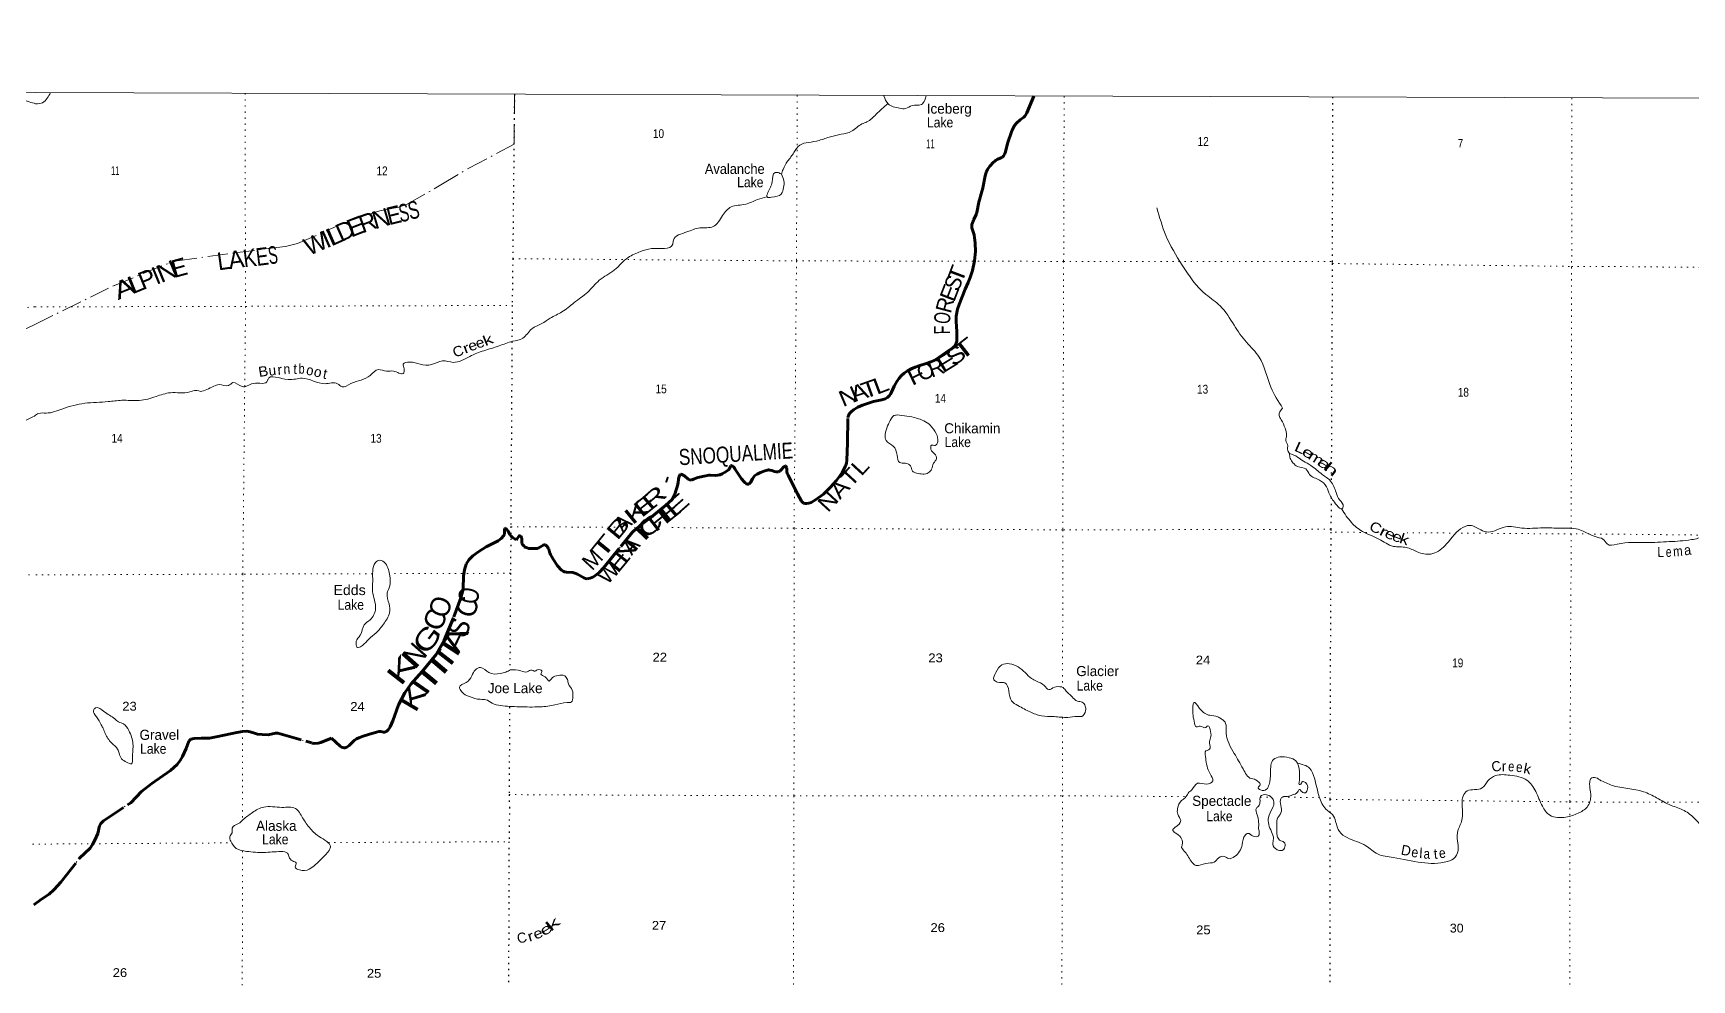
# Model space of a CAD drawing. Header units: feet. Extents: x -252966 to 4, y -183309 to 1368.
# Drawn here: x -93287 to -60389, y -17398 to 1368 of the extents above; entities that cross this region are included whole.
import ezdxf
from ezdxf.enums import TextEntityAlignment as Align

# ---------------------------------------------------------------- set-up
doc = ezdxf.new("R2010")
doc.units = ezdxf.units.FT
doc.header["$LTSCALE"] = 80
for name, pattern in [('DOT_DASHED', [7.7, 5, -1.2, 0.3, -1.2]), ('DOTTED', [1.5, 0.3, -1.2]), ('LONG_DASH_SHORT_DASH', [9.9, 6, -1.2, 1.5, -1.2])]:
    doc.linetypes.add(name, pattern=pattern)
for name, color, linetype, lineweight in [('11', 7, 'LONG_DASH_SHORT_DASH', 60), ('39', 7, 'Continuous', 13), ('4', 7, 'Continuous', 13), ('41', 7, 'Continuous', 13), ('44', 7, 'DOT_DASHED', 13), ('6', 7, 'DOTTED', 25), ('7', 7, 'DOTTED', 13)]:
    doc.layers.add(name, color=color, linetype=linetype, lineweight=lineweight)
doc.layers.add('12', color=7, linetype='Continuous')

msp = doc.modelspace()

# ---------------------------------------------------------------- linework, layer by layer
at = {"layer": '11'}
for points in [[(-75116.33, -4917.39), (-75046.44, -4869.37), (-75019.69, -4843.78), (-74996.5, -4810.8), (-74980.11, -4774.3), (-74970, -4736.04), (-74965.07, -4692.13), (-74969.07, -4546.14), (-74981.23, -4345.21), (-74979.24, -4242.09), (-74950.41, -4100.86), (-74921.7, -4009.04), (-74798.24, -3706.67), (-74740.06, -3575.38), (-74702.3, -3477.03), (-74658.25, -3335.36), (-74616.18, -3142.5), (-74598.16, -2962.81), (-74604.77, -2793.81), (-74622.98, -2626.31), (-74666.2, -2491.69), (-74666.54, -2424.49), (-74630.62, -2326.67), (-74584.94, -2226.84), (-74572.35, -2184.7), (-74528.21, -1978.73), (-74469.25, -1771.62), (-74453.61, -1705.06), (-74444.7, -1662.07), (-74411.22, -1495.05), (-74395.46, -1430.22), (-74378.29, -1375.22), (-74359.55, -1337.21), (-74331.63, -1295.47), (-74312.44, -1271.39), (-74237.15, -1189.2), (-74222.4, -1173.81), (-74213.15, -1165.9), (-74200.1, -1156.62), (-74188.32, -1149.54), (-74163.88, -1137.22), (-74092.03, -1105.18), (-74063.76, -1088.08), (-74047.3, -1073.94), (-74038.38, -1063.62), (-74024.39, -1038.92), (-74003.55, -983.37), (-73963.08, -819.36), (-73876.47, -570.89), (-73821.27, -464.88), (-73781.87, -417.47), (-73709.1, -347), (-73640.51, -299.27), (-73616.29, -277.63), (-73602.31, -259.26), (-73581.2, -212.99), (-73437.25, 118.79)], [(-79183.04, -7526.18), (-79163.87, -7544.1), (-79148.44, -7556.56), (-79136.49, -7564.71), (-79125.43, -7570.76), (-79115.17, -7574.73), (-79107.01, -7575.7), (-79094.21, -7572.18), (-79083.02, -7564.15), (-79072.52, -7552.74), (-79061.74, -7537.71), (-79022.23, -7469.1), (-78995.18, -7427.77), (-78971.06, -7403.71), (-78923.91, -7375.59), (-78860.29, -7343.23), (-78811.14, -7322.12), (-78773.47, -7308.28), (-78724.94, -7293.67), (-78708.78, -7291.19), (-78693.76, -7291.14), (-78672.7, -7293.88), (-78635.59, -7303.84), (-78585.34, -7320.46), (-78553.41, -7328.29), (-78537.95, -7330.16), (-78521.79, -7330.16), (-78504.08, -7327.15), (-78494.07, -7323.71), (-78478.39, -7315.17), (-78463.08, -7302.49), (-78446.86, -7284.46), (-78412.04, -7241.7), (-78392, -7223.63), (-78374.63, -7210.8), (-78369.85, -7208.92), (-78364.12, -7209.05), (-78356.62, -7216.95), (-78350.15, -7228.6), (-78346.16, -7239.53), (-78343.58, -7249.62), (-78340.49, -7268.7), (-78335.6, -7326.02), (-78331.02, -7355.42), (-78326.23, -7372.06), (-78315.26, -7395.8), (-78128.94, -7761.96), (-78045.35, -7908.79), (-78029.67, -7931.19), (-78005.44, -7947.95), (-77977.56, -7955.86), (-77950.72, -7957.59), (-77902.33, -7951.41), (-77853.54, -7935.21), (-77767.38, -7884.46), (-77609.21, -7769.62), (-77469.81, -7634.13), (-77357.35, -7504.55), (-77300.24, -7428.65), (-77241.83, -7339.01), (-77176.78, -7215.68), (-77156.05, -7154.14), (-77147.97, -7104.58), (-77137.33, -6751.13), (-77127.15, -6252.59), (-77118.57, -6211.04), (-77098.22, -6173.55), (-77064.67, -6135.67), (-77016.67, -6098.54), (-76927.89, -6047.84), (-76836.78, -6007.71), (-76740.89, -5972.63), (-76618.19, -5932.16), (-76454.83, -5903.24), (-76385.49, -5880.04), (-76342.48, -5854.73), (-76319.49, -5834.57), (-76300.93, -5813.55), (-76282.82, -5787.75), (-76261.36, -5748.59), (-76210.69, -5627.76), (-76159.38, -5535.43), (-76111.82, -5469.37), (-76061.98, -5414.96), (-76014.43, -5373.84), (-75945.19, -5326.96), (-75870.86, -5286.28), (-75792.13, -5250.4), (-75702.95, -5217.42), (-75593.93, -5185.65), (-75482.36, -5148.65), (-75417.71, -5118.32), (-75317.53, -5057.85), (-75116.33, -4917.39)], [(-83709.28, -8673.51), (-83694.65, -8665.31), (-83650.85, -8599.61), (-83641.43, -8591.37), (-83633.52, -8589.74), (-83617.26, -8603.67), (-83601.87, -8632.63), (-83597.23, -8655.51), (-83596.69, -8717.78), (-83591.82, -8746.23), (-83581.66, -8766.99), (-83557.21, -8797.89), (-83541.16, -8811.57), (-83525.5, -8821.59), (-83508.6, -8829.61), (-83489.54, -8836.49), (-83455.14, -8844.79), (-83423.87, -8848.68), (-83391.08, -8850.03), (-83288.8, -8844.85), (-83260.44, -8833.5), (-83193.88, -8792.65), (-83170.73, -8781.15), (-83153.03, -8775.99), (-83128.2, -8777.1), (-83103.24, -8792.44), (-83085.78, -8812.42), (-83070.22, -8841), (-83062.49, -8861.6), (-83038.94, -8940), (-83026.11, -8968.8), (-82971.18, -9060.39), (-82884.19, -9194.56), (-82806.31, -9274.73), (-82771.73, -9299.45), (-82748.94, -9310.45), (-82711.24, -9320.02), (-82582.44, -9326.5), (-82543.3, -9334.99), (-82490.15, -9358.8), (-82367.97, -9428.47), (-82333.2, -9441.67), (-82300.02, -9447.34), (-82239.67, -9437.45), (-82174.63, -9408.73), (-82060.14, -9322.33), (-81969.25, -9223.55), (-81633.41, -8809.7), (-81408.96, -8532.3), (-81314.8, -8441.81), (-81035.93, -8234.77), (-80742.28, -7997.92), (-80615.92, -7877.63), (-80559.83, -7769), (-80499.64, -7577.88), (-80478.48, -7436.47), (-80453.9, -7381.22), (-80441.69, -7372.02), (-80418.52, -7378), (-80368.23, -7408.23), (-80293.79, -7473.65), (-80260.85, -7489.55), (-80237.07, -7490.67), (-80187.66, -7476.18), (-80100.62, -7439.03), (-79945.51, -7405.89), (-79887.38, -7397.3), (-79861.92, -7396.38), (-79753.42, -7399.8), (-79709.34, -7395.57), (-79666.66, -7384.22), (-79620.78, -7365.14), (-79543.86, -7320.98), (-79498.45, -7289.27), (-79485.22, -7272.18), (-79456.66, -7223.92), (-79447.79, -7212.09), (-79442.87, -7207.46), (-79438.95, -7205.05), (-79435.16, -7203.96), (-79431.6, -7204.18), (-79423.26, -7208.38), (-79415.47, -7213.68), (-79399.5, -7227.69), (-79385.9, -7242.69), (-79367.42, -7266.92), (-79252.7, -7448.14), (-79236.58, -7468.48), (-79183.04, -7526.18)], [(-93276.14, -15909.36), (-93124.79, -15801.02), (-92972.39, -15700.7), (-92871.66, -15609.8), (-92737.81, -15462.71), (-92365.47, -14984.99), (-92159.76, -14788.36), (-92111.49, -14719.1), (-92064.38, -14631.34), (-92002.81, -14496.31), (-91969.75, -14347.3), (-91948.31, -14300.49), (-91892.47, -14246.85), (-91351.61, -13886.65), (-91137.35, -13666.23), (-90935.31, -13506.68), (-90564.23, -13246.69), (-90432.92, -13127.18), (-90374.37, -13053.16), (-90325.95, -12970.65), (-90253.58, -12811.15), (-90200.75, -12669.7), (-90157.51, -12628.94), (-90096.72, -12611.75), (-89957.34, -12607.26), (-89788.16, -12608.18), (-89624.94, -12577.3), (-89248.08, -12495.97), (-89137.92, -12478.72), (-89052.24, -12471.92), (-88985.09, -12480.88), (-88880.66, -12517.32), (-88840.81, -12525.69), (-88742.22, -12535.96), (-88626.22, -12540.29), (-88481.55, -12507.17), (-88431.22, -12507.22), (-87754.62, -12704.76), (-87711.69, -12712.52), (-87636.33, -12706.46), (-87581.54, -12691.36), (-87372.88, -12607.31), (-87197.11, -12766.85), (-87170.46, -12783.78), (-87142.15, -12795.02), (-87120.86, -12799.2), (-87102.41, -12799), (-87068.55, -12787.9), (-87021, -12753.88), (-86918.1, -12650.89), (-86873.73, -12618.47), (-86830.36, -12599.43), (-86740.15, -12565.73), (-86639.05, -12532.19), (-86479.77, -12487.69), (-86433.93, -12476.71), (-86416.98, -12474.37), (-86394.09, -12475.89), (-86336.07, -12486.65), (-86318.99, -12487.48), (-86295.73, -12483.31), (-86280.5, -12475.45), (-86243.1, -12441.44), (-86223.34, -12415.31), (-86203.27, -12379.96), (-86154.34, -12263.51), (-86041.77, -11948.41), (-85913.68, -11706.28), (-85796.38, -11538), (-85573.04, -11285.51), (-85290.79, -10950.62), (-85133.69, -10665.71), (-84942.12, -10205.59), (-84807.59, -9827), (-84772.55, -9708.34), (-84761.22, -9641.09), (-84752.17, -9395.68), (-84730.51, -9267.87), (-84697.3, -9158.18), (-84645.98, -9070.31), (-84569.14, -8990.21), (-84449.33, -8904.37), (-84303.45, -8817.56), (-84064.1, -8692.69), (-84005.68, -8649.28), (-83954.22, -8592.98), (-83939.87, -8571.16), (-83936.77, -8555.79), (-83940.95, -8470.19), (-83932.4, -8448.42), (-83923.82, -8446.45), (-83907.37, -8453.67), (-83889.29, -8469.65), (-83867.3, -8502.81), (-83832.72, -8567.4), (-83805.85, -8604.61), (-83777.23, -8631.65), (-83748.19, -8652.78), (-83714.71, -8672.18), (-83709.28, -8673.51)]]:
    msp.add_lwpolyline(points, dxfattribs=at)
at = {"layer": '39'}
for points in [[(-110956.59, 272.46), (-110762.37, 100.28), (-110638.24, -8.63), (-110570.56, -245.18), (-110670.92, -534.52), (-110744.14, -755.01), (-110718.33, -1014.32), (-110594.11, -1270.19), (-110383.41, -1389.91), (-110164.48, -1523.6), (-110021.03, -1718.79), (-109913.17, -1813.84), (-109700.58, -1784.57), (-109481.76, -1910.21), (-109178.88, -2012.48), (-108848.67, -2057.99), (-108558.22, -2275.19), (-108302.2, -2613.67), (-108157.11, -2641.75), (-107799.56, -2632.51), (-107506.75, -2732.91), (-107194.82, -2905.51), (-106838.81, -3069.41), (-106471.09, -3349.9), (-106260.22, -3622.62), (-105963.73, -3839.73), (-105735.93, -3890.75), (-105460.11, -4067.9), (-105023.05, -4138.02), (-104729.99, -4115.63), (-104395.47, -4181.2), (-104084.44, -4150.49), (-103790.22, -4208.6), (-103498.76, -4355.33), (-103363.69, -4526.48), (-103071.09, -4471.88), (-102786.89, -4250.32), (-102542.04, -4228.63), (-102234.8, -4354.99), (-101669.67, -4527.92), (-101371.98, -4688.65), (-101160.82, -4840.57), (-100971.54, -5008.92), (-100676.55, -4980.46), (-100391.26, -4835.38), (-100033.02, -4733.52), (-99761.04, -4781.89), (-99427.74, -4762.93), (-99056.69, -4572.31), (-98772.61, -4483.62), (-98499.46, -4473.59), (-98188.06, -4328.13), (-97496.82, -4326.09), (-96960.97, -4278), (-96572.42, -4187.78), (-96195.57, -3980.97), (-95876.19, -3549.54), (-95695.41, -3263.05), (-95637.09, -2984.4), (-95473.41, -2625.69), (-95238.96, -2439.08), (-95133.68, -2212.08), (-95110.12, -1891.66), (-94959.65, -1734.45), (-94741.83, -1648.74), (-94448.97, -1330.42), (-94075.66, -876.05), (-94071.79, -584.1), (-94003.51, -440.17), (-93816.04, -340.81), (-93660.17, -139.24), (-93522.14, 45.97), (-93366.84, 5.96), (-93237.91, -29.67)], [(-93237.91, -29.67), (-93099.94, -10.22), (-93010.21, 77.06), (-92944.93, 191.26)], [(-76412.81, 128.67), (-76329.45, -35.42), (-76101.42, -117.34), (-75982.94, -127.15), (-75853.32, -62.62), (-75670.13, -47.21), (-75604.55, 38.41), (-75578, 126.24)], [(-76335.11, -25.86), (-76567.65, -239.31), (-76750.78, -389.65), (-76847.88, -430.5), (-77057.09, -576.42), (-77263.04, -635.8), (-77470.85, -685.08), (-77697.07, -756.24), (-77906.8, -799.44), (-78082.45, -849.2), (-78197.21, -998.54), (-78322.34, -1169.87), (-78413.18, -1333.66), (-78442.72, -1429.89)], [(-78442.72, -1429.89), (-78510.6, -1396.66), (-78570.88, -1393.75), (-78629.87, -1580.17), (-78715.38, -1792.37), (-78730.7, -1878.74), (-78640.3, -1884.11), (-78448.37, -1820.5), (-78402.22, -1688.27), (-78396.34, -1559.47), (-78442.72, -1429.89)], [(-78732.68, -1875.8), (-78922.46, -1930.27), (-79155, -2021.47), (-79441.3, -2075.63), (-79614.7, -2248.26), (-79798.83, -2467.06), (-80066.59, -2491.28), (-80319.1, -2572.12), (-80588.9, -2737.28), (-80602.07, -2813.61), (-81023.58, -2902.01), (-81241.61, -2963.22), (-81484.56, -3078.44), (-81755.53, -3324.14), (-82058.11, -3531.1), (-82288.7, -3765.32), (-82563.23, -3978.75), (-82799.04, -4156.5), (-83032.08, -4281.93), (-83198.52, -4390.22), (-83397.06, -4494.01), (-83576.67, -4678.64), (-83776.61, -4740.12), (-84045.34, -4830.78), (-84348.33, -4926.98), (-84627.43, -5039.65), (-84956.87, -5157.6), (-85169.55, -5126.26), (-85383.77, -5201.62), (-85610.87, -5194.22), (-85823.37, -5150.79), (-85948.61, -5191.23), (-85929.91, -5288.17), (-85949.31, -5378.51), (-86137.6, -5329.4), (-86276.42, -5335.39), (-86440.8, -5300.73), (-86603.3, -5415.13), (-86781.6, -5509.15), (-86987.69, -5578.59), (-87159.55, -5644.51), (-87249.11, -5580.75), (-87498.43, -5581.08), (-87726.87, -5527.35), (-87953.27, -5471.63), (-88231.12, -5497.72), (-88635.38, -5505.82), (-88637.53, -5515.86), (-88921.93, -5578.1), (-89143.99, -5639.25), (-89323.8, -5560.05), (-89415.11, -5617.1), (-89595.77, -5596.3), (-89741.32, -5650.52), (-89878.86, -5706.89), (-89999.76, -5725.23), (-90003.75, -5723.16), (-90176.98, -5744.76), (-90565.25, -5759.14), (-90849.85, -5835.47), (-91182.73, -5913.1), (-91530.53, -5909.96), (-91798.33, -5936.19), (-92265.28, -5969.54), (-92697.1, -6075.92), (-93032.14, -6163.58), (-93174.98, -6169.52), (-93263.19, -6223.57)], [(-70996.83, -2094.14), (-70819.81, -2644.54), (-70498.52, -3229.3), (-70026.41, -3812.27), (-69742.15, -4038.01), (-69468.21, -4420.68), (-69221.79, -4760.65), (-68970.66, -5052.35), (-68738.06, -5651.91), (-68504.78, -6066.2)], [(-93263.19, -6223.57), (-93477.29, -6334.84), (-93743.9, -6521.93), (-94064.8, -6564.86), (-94435.19, -6519.94), (-94925.26, -6396.24), (-95292.15, -6315.04), (-95613.35, -6196.93), (-96248.1, -5932.42), (-96619.35, -5827.12), (-96860.41, -5717.87), (-97037.67, -5521.19), (-97255.66, -5172.09), (-97404.94, -4850.16), (-97530.43, -4505.74), (-97670.12, -4330.7)], [(-76153.24, -6200.46), (-75764.07, -6262.62), (-75496.68, -6403.53), (-75376.45, -6570.45), (-75346.61, -6732), (-75393.9, -6803.8), (-75468.25, -6800.68), (-75479.52, -6885.1), (-75410.39, -6970.71), (-75369.54, -7065.96), (-75429.18, -7157.72), (-75467.08, -7275.97), (-75532.46, -7347.5), (-75763.75, -7352.13), (-75847.62, -7312.62), (-75886.34, -7209.34), (-75986.13, -7157.51), (-76100.53, -7143.73), (-76152.71, -6997.96), (-76226.51, -6817.63), (-76369.7, -6708.77), (-76390.09, -6589.65), (-76339.37, -6419.23), (-76268.93, -6275.27), (-76213.75, -6213.66), (-76153.24, -6200.46)], [(-68504.78, -6066.2), (-68575.2, -6208.14), (-68532.23, -6295.37), (-68456.25, -6463.65), (-68426.15, -6607.08), (-68439.61, -6703.55), (-68402.96, -6810.82), (-68408, -6881.24), (-68366.95, -6962.4)], [(-68366.95, -6962.4), (-68207.15, -7035.25), (-68091.7, -7115.51), (-67948.15, -7200.21), (-67719.51, -7378.8), (-67552.58, -7514.19), (-67443.21, -7737.34), (-67371.02, -7889.45), (-67302.46, -8015.33), (-67329.27, -8061.25), (-67430.77, -7989.26), (-67570.52, -7781.77), (-67636.63, -7625.72), (-67773.41, -7490.78), (-67968.9, -7383.16), (-68043.68, -7271.29), (-68207.88, -7224.55), (-68299.27, -7148.68), (-68352.33, -7063.31), (-68366.95, -6962.4)], [(-67333.78, -8067.62), (-67140.16, -8331.9), (-66921.57, -8510.35), (-66596, -8660.17), (-66306.56, -8805.44), (-66053.53, -8827.32), (-65835.61, -8913.12), (-65564.81, -8957.41), (-65284.99, -8794.41), (-64974.51, -8458.67), (-64788.55, -8390.94), (-64574.71, -8480.71), (-64424.52, -8523.22), (-64085.21, -8417.49), (-63757.83, -8442.48), (-63341.57, -8438.59), (-62993.8, -8443.74), (-62640.26, -8467.11), (-62516.36, -8519.3), (-62348.58, -8596.3), (-62181.61, -8644.44)], [(-59083.41, -8676.05), (-59230.05, -8653.02), (-59439.89, -8436.33), (-59782.88, -8295.35), (-60108.64, -8299.43), (-60139.51, -8418.03), (-60178.7, -8584.91), (-60392.36, -8672.21), (-60836.96, -8711.82), (-61295.51, -8729.2), (-61870.78, -8763.99), (-62067.79, -8756.77), (-62085.04, -8733.33), (-62181.61, -8644.44)], [(-86873.97, -10782.09), (-86880.64, -10687.34), (-86800.5, -10567.7), (-86721.14, -10363.46), (-86605.07, -10262.48), (-86495.24, -10036.54), (-86554.7, -9699.34), (-86551.84, -9502.02), (-86552.92, -9298.61), (-86494.13, -9126.29), (-86411.01, -9079.19), (-86301.41, -9147.27), (-86214.42, -9388.21), (-86213.31, -9589.61), (-86265.69, -9735.85), (-86228.49, -9943.83), (-86221, -10121.16), (-86340.92, -10348.96), (-86484.11, -10518.02), (-86632.75, -10646.71), (-86753.16, -10769.79), (-86840.21, -10810.79), (-86864.27, -10806.4), (-86873.97, -10782.09)], [(-72886.45, -11592.24), (-73030.36, -11597.62), (-73143.66, -11646.29), (-73232.99, -11566.42), (-73386.52, -11477.55), (-73486.28, -11423.71), (-73609.28, -11309.11), (-73924.42, -11133.26), (-74071.48, -11153.23), (-74190.29, -11304.52), (-74230.58, -11448.92), (-74156.93, -11500.36), (-74012.31, -11510.56), (-73934.29, -11676.85), (-73882.73, -11864.91), (-73755.44, -11961.45), (-73511.97, -12087.91), (-73289.94, -12167.73), (-73038.78, -12179.51), (-72763.56, -12195.67), (-72580.33, -12178.25), (-72485.8, -12175.62), (-72413.78, -12061.9), (-72418.5, -11971.21), (-72479.71, -11893.77), (-72571.94, -11876.29), (-72635.69, -11835.07), (-72724.84, -11743.13), (-72798.26, -11675.58), (-72859.58, -11606.2), (-72891.51, -11589.61)], [(-83830.64, -11254.17), (-83611.76, -11273.53), (-83487.39, -11293.5), (-83398.39, -11256.56), (-83348.45, -11279.45), (-83281.71, -11252.24), (-83199.61, -11275.61), (-83216.59, -11337.79), (-83128.93, -11393.47), (-83049.69, -11475.2), (-82992.44, -11409.59), (-82877.21, -11366.99), (-82744.57, -11370.97), (-82691.37, -11446.28), (-82670.45, -11529.15), (-82593.89, -11657.16), (-82583.69, -11786.2), (-82611.34, -11890.51), (-82697.98, -11903.33), (-82937.9, -11948.1), (-83229.99, -11986.06), (-83646.2, -11985.93), (-84017.8, -11960.28), (-84184, -11913.51), (-84309.69, -11845.18), (-84418.15, -11837.53), (-84632.52, -11784.01), (-84789.92, -11685.01), (-84830.86, -11595.79), (-84698.82, -11503.1), (-84586.37, -11373.86), (-84514.21, -11250.07), (-84415.03, -11205.23), (-84249.61, -11306.36), (-84020.68, -11325.87), (-83913.7, -11297.24), (-83821.8, -11254.95)], [(-91935.3, -12346.31), (-92033.45, -12181.73), (-92089.97, -12058.05), (-92049.04, -12008.31), (-91883.18, -12079.24), (-91670.12, -12223.37), (-91592.57, -12282.92), (-91494.68, -12326.67), (-91389.95, -12453.08), (-91307.38, -12722.15), (-91317.49, -13003.94), (-91335.17, -13114.44), (-91435.25, -13082.75), (-91532.82, -13016.86), (-91581.5, -12907.39), (-91612.53, -12828.38), (-91733.31, -12699.72), (-91857.34, -12516.63), (-91896.14, -12419.39), (-91939.26, -12342.22)], [(-70042.79, -12916.5), (-70040.93, -12876.46), (-69955.77, -12827.38), (-69953.99, -12704.56), (-69932.41, -12602.17), (-69932.58, -12475.3), (-69989.28, -12363.69), (-70029.97, -12397.32), (-70142.2, -12371.49), (-70210.69, -12380.55), (-70261.41, -12273.06), (-70285.36, -12121.66), (-70283.09, -11964.62), (-70268.09, -11900.4), (-70151.14, -12016.92), (-69948.05, -12154.86), (-69791.63, -12183.36), (-69721.86, -12224.67), (-69662.19, -12269.86), (-69621.43, -12510.12), (-69464.37, -12911.19), (-69289.83, -13215.86), (-69123.74, -13409.64), (-69063.61, -13422.62), (-68981.95, -13476.19), (-68948.56, -13531.06), (-68991.62, -13588.82), (-68942.01, -13633.86), (-68825.21, -13621.5), (-68773.61, -13529.63), (-68744.04, -13292.43), (-68683.94, -13029.5), (-68558.55, -12979), (-68377.83, -12995.78), (-68244.05, -13060.2), (-68172.76, -13274.72), (-68179.9, -13490.1), (-68178.33, -13520.33), (-68156.3, -13526.7), (-68109.22, -13469), (-68051.22, -13490), (-68010.81, -13615.45), (-68054.13, -13691.34), (-68118.22, -13674.28), (-68171.8, -13625.15), (-68206.73, -13676.99), (-68308.09, -13733.89), (-68407.02, -13762.63), (-68513.77, -13775.15), (-68548.73, -13829), (-68532.82, -13980.28), (-68552.95, -14120.95), (-68598.05, -14180.7), (-68618.18, -14321.37), (-68611.42, -14549.04), (-68566.33, -14628.25), (-68472.49, -14673.94), (-68459.7, -14762.74), (-68514.99, -14832.41), (-68615.33, -14818.84), (-68698.21, -14710.87), (-68686.62, -14604.31), (-68726.79, -14462.74), (-68787.04, -14179.91), (-68705.99, -13997.85), (-68677.97, -13867.36), (-68722.98, -13782.11), (-68826.75, -13728.21), (-68941.8, -13758.73), (-68953.69, -13885.42), (-68980.81, -13953.49), (-69023.61, -13993.14), (-69007.5, -14130.32), (-68981.31, -14404.59)], [(-70512.8, -14769.1), (-70491.51, -14696.36), (-70523.93, -14575.04), (-70639.21, -14482.71), (-70684.63, -14425.65), (-70639.74, -14379.99), (-70527.17, -14242.71), (-70583.66, -14117.01), (-70588, -14000.14), (-70509.34, -13844.23), (-70438.19, -13790.91), (-70378.56, -13699.15), (-70307.21, -13631.74), (-70192.74, -13502.54), (-70012.03, -13519.31), (-69892.43, -13452.62), (-69942.75, -13316.94), (-70030.76, -13007.51), (-70042.79, -12916.5)], [(-68207.98, -13105.87), (-67968.65, -13203.24), (-67874.99, -13399.97), (-67777.82, -13771.96), (-67644.63, -14015.6), (-67517.46, -14120.2), (-67453.13, -14260.11), (-67375.6, -14460.63), (-67222.51, -14579.71), (-66852.89, -14742.27), (-66621.97, -14902.78), (-66309.34, -14973.87), (-65745.81, -15074.87), (-65236.79, -15052.21), (-65080.78, -14969.94), (-65021.75, -14781.51), (-65043.25, -14599.94), (-64999.61, -14362.96), (-64955.88, -14258.88), (-64938.26, -14013.45), (-64924.5, -13757.9), (-64842.55, -13652.38), (-64697.44, -13628.35), (-64544.14, -13594.37), (-64435.56, -13455.01), (-64281.24, -13350.57), (-63995.61, -13342.72), (-63659.23, -13440.35), (-63485.51, -13662.43), (-63353.04, -13956.41), (-63206.81, -14133.79), (-62887.68, -14172.75), (-62643.28, -14095.82), (-62466.62, -13975.6), (-62408.73, -13865.7), (-62392.79, -13737.04), (-62392.73, -13733.02), (-62403.48, -13642.23), (-62413.13, -13474.94), (-62390.02, -13406.81), (-62289.28, -13392.19), (-62195.71, -13455.74)], [(-62208.22, -13438.98), (-61969.56, -13543.1), (-61349, -13669.64), (-61086.32, -13790.01), (-60797.67, -13940.73), (-60540.9, -14042.95), (-60320.74, -14213.39), (-60078.77, -14436.31), (-59492.43, -14568.69), (-59151.61, -14737.85), (-58811.25, -14983.51), (-58550.24, -15047.49), (-58337.72, -15151.45), (-57952.98, -15034.98), (-57659.22, -15002.51), (-57195.82, -15182.48), (-56707.75, -15271.98), (-56288.36, -15415.44), (-55828.26, -15474.58), (-55535.84, -15329.36), (-55286.64, -15350.99), (-54746.28, -15438.8), (-54320.97, -15600.41), (-53867.64, -15784.34), (-53404.71, -16044.83), (-53174.27, -16177.08), (-52998.47, -16382.55)], [(-89119.32, -14218.68), (-88938.4, -14082.41), (-88713.64, -13972.97), (-88353.84, -13980.32), (-88086.74, -14002.4), (-87942.62, -14185.79), (-87786.96, -14405.59), (-87608.28, -14563.31), (-87464.82, -14654.05), (-87391.79, -14747.77), (-87419.17, -14833.96), (-87547.94, -14979.06), (-87694.77, -15121.88), (-87810.58, -15204.75), (-88007.84, -15219.95), (-88089.39, -15158.32), (-88072.2, -15082.05), (-88143.99, -15040.71), (-88211.29, -14967.21), (-88242.34, -14890.22), (-88370.53, -14856.1), (-88710.61, -14875.22), (-89056.1, -14851.97), (-89260.33, -14792.56), (-89368.85, -14649.98), (-89385.69, -14563.13), (-89342.37, -14487.25), (-89340.97, -14390.6), (-89213.02, -14301.87), (-89119.32, -14218.68)], [(-68981.31, -14404.59), (-68987.39, -14547.49), (-69085.98, -14552.07), (-69193.75, -14496.09), (-69244.44, -14525.55), (-69307.54, -14717.94), (-69457.76, -14955.37), (-69576.97, -14995.89), (-69664.81, -14952.3), (-69771.76, -14978.9), (-69861.46, -15064.17), (-70026.71, -15089.91), (-70218.38, -15135.4), (-70368.74, -14966.02), (-70439.68, -14866.29), (-70508.75, -14776.66), (-70512.8, -14769.1)]]:
    msp.add_spline(points, degree=3, dxfattribs=at)
at = {"layer": '4'}
msp.add_lwpolyline([(-248626.54, 1367.99), (-217549.26, 1047.36), (-186471.56, 769.49), (-155393.5, 534.37), (-124315.16, 342), (-93236.57, 192.37), (-62157.81, 85.49), (-31078.93, 21.37), (0, -0.01)], dxfattribs=at)
at = {"layer": '44'}
for points in [[(-93255.55, -4405.84), (-91676.38, -3631.38), (-90598.39, -3190.94), (-90433.91, -3146.12), (-89291.06, -2986.29), (-88280.23, -2860.61), (-88042.33, -2802.05), (-87062.41, -2369.44), (-86630, -2217.56), (-86409.56, -2155.89), (-86033.6, -2078.81), (-85866.7, -2023.76), (-85200.83, -1641.54), (-84644.46, -1306.52), (-83746.51, -834.98), (-83741.37, 155.2)], [(-75116.33, -4917.39), (-75046.44, -4869.37), (-75019.69, -4843.78), (-74996.5, -4810.8), (-74980.11, -4774.3), (-74970, -4736.04), (-74965.07, -4692.13), (-74969.07, -4546.14), (-74981.23, -4345.21), (-74979.24, -4242.09), (-74950.41, -4100.86), (-74921.7, -4009.04), (-74798.24, -3706.67), (-74740.06, -3575.38), (-74702.3, -3477.03), (-74658.25, -3335.36), (-74616.18, -3142.5), (-74598.16, -2962.81), (-74604.77, -2793.81), (-74622.98, -2626.31), (-74666.2, -2491.69), (-74666.54, -2424.49), (-74630.62, -2326.67), (-74584.94, -2226.84), (-74572.35, -2184.7), (-74528.21, -1978.73), (-74469.25, -1771.62), (-74453.61, -1705.06), (-74444.7, -1662.07), (-74411.22, -1495.05), (-74395.46, -1430.22), (-74378.29, -1375.22), (-74359.55, -1337.21), (-74331.63, -1295.47), (-74312.44, -1271.39), (-74237.15, -1189.2), (-74222.4, -1173.81), (-74213.15, -1165.9), (-74200.1, -1156.62), (-74188.32, -1149.54), (-74163.88, -1137.22), (-74092.03, -1105.18), (-74063.76, -1088.08), (-74047.3, -1073.94), (-74038.38, -1063.62), (-74024.39, -1038.92), (-74003.55, -983.37), (-73963.08, -819.36), (-73876.47, -570.89), (-73821.27, -464.88), (-73781.87, -417.47), (-73709.1, -347), (-73640.51, -299.27), (-73616.29, -277.63), (-73602.31, -259.26), (-73581.2, -212.99), (-73437.25, 118.79)], [(-93598, -4572), (-93255.55, -4405.84)], [(-79183.04, -7526.18), (-79163.87, -7544.1), (-79148.44, -7556.56), (-79136.49, -7564.71), (-79125.43, -7570.76), (-79115.17, -7574.73), (-79107.01, -7575.7), (-79094.21, -7572.18), (-79083.02, -7564.15), (-79072.52, -7552.74), (-79061.74, -7537.71), (-79022.23, -7469.1), (-78995.18, -7427.77), (-78971.06, -7403.71), (-78923.91, -7375.59), (-78860.29, -7343.23), (-78811.14, -7322.12), (-78773.47, -7308.28), (-78724.94, -7293.67), (-78708.78, -7291.19), (-78693.76, -7291.14), (-78672.7, -7293.88), (-78635.59, -7303.84), (-78585.34, -7320.46), (-78553.41, -7328.29), (-78537.95, -7330.16), (-78521.79, -7330.16), (-78504.08, -7327.15), (-78494.07, -7323.71), (-78478.39, -7315.17), (-78463.08, -7302.49), (-78446.86, -7284.46), (-78412.04, -7241.7), (-78392, -7223.63), (-78374.63, -7210.8), (-78369.85, -7208.92), (-78364.12, -7209.05), (-78356.62, -7216.95), (-78350.15, -7228.6), (-78346.16, -7239.53), (-78343.58, -7249.62), (-78340.49, -7268.7), (-78335.6, -7326.02), (-78331.02, -7355.42), (-78326.23, -7372.06), (-78315.26, -7395.8), (-78128.94, -7761.96), (-78045.35, -7908.79), (-78029.67, -7931.19), (-78005.44, -7947.95), (-77977.56, -7955.86), (-77950.72, -7957.59), (-77902.33, -7951.41), (-77853.54, -7935.21), (-77767.38, -7884.46), (-77609.21, -7769.62), (-77469.81, -7634.13), (-77357.35, -7504.55), (-77300.24, -7428.65), (-77241.83, -7339.01), (-77176.78, -7215.68), (-77156.05, -7154.14), (-77147.97, -7104.58), (-77137.33, -6751.13), (-77127.15, -6252.59), (-77118.57, -6211.04), (-77098.22, -6173.55), (-77064.67, -6135.67), (-77016.67, -6098.54), (-76927.89, -6047.84), (-76836.78, -6007.71), (-76740.89, -5972.63), (-76618.19, -5932.16), (-76454.83, -5903.24), (-76385.49, -5880.04), (-76342.48, -5854.73), (-76319.49, -5834.57), (-76300.93, -5813.55), (-76282.82, -5787.75), (-76261.36, -5748.59), (-76210.69, -5627.76), (-76159.38, -5535.43), (-76111.82, -5469.37), (-76061.98, -5414.96), (-76014.43, -5373.84), (-75945.19, -5326.96), (-75870.86, -5286.28), (-75792.13, -5250.4), (-75702.95, -5217.42), (-75593.93, -5185.65), (-75482.36, -5148.65), (-75417.71, -5118.32), (-75317.53, -5057.85), (-75116.33, -4917.39)], [(-83709.28, -8673.51), (-83694.65, -8665.31), (-83650.85, -8599.61), (-83641.43, -8591.37), (-83633.52, -8589.74), (-83617.26, -8603.67), (-83601.87, -8632.63), (-83597.23, -8655.51), (-83596.69, -8717.78), (-83591.82, -8746.23), (-83581.66, -8766.99), (-83557.21, -8797.89), (-83541.16, -8811.57), (-83525.5, -8821.59), (-83508.6, -8829.61), (-83489.54, -8836.49), (-83455.14, -8844.79), (-83423.87, -8848.68), (-83391.08, -8850.03), (-83288.8, -8844.85), (-83260.44, -8833.5), (-83193.88, -8792.65), (-83170.73, -8781.15), (-83153.03, -8775.99), (-83128.2, -8777.1), (-83103.24, -8792.44), (-83085.78, -8812.42), (-83070.22, -8841), (-83062.49, -8861.6), (-83038.94, -8940), (-83026.11, -8968.8), (-82971.18, -9060.39), (-82884.19, -9194.56), (-82806.31, -9274.73), (-82771.73, -9299.45), (-82748.94, -9310.45), (-82711.24, -9320.02), (-82582.44, -9326.5), (-82543.3, -9334.99), (-82490.15, -9358.8), (-82367.97, -9428.47), (-82333.2, -9441.67), (-82300.02, -9447.34), (-82239.67, -9437.45), (-82174.63, -9408.73), (-82060.14, -9322.33), (-81969.25, -9223.55), (-81633.41, -8809.7), (-81408.96, -8532.3), (-81314.8, -8441.81), (-81035.93, -8234.77), (-80742.28, -7997.92), (-80615.92, -7877.63), (-80559.83, -7769), (-80499.64, -7577.88), (-80478.48, -7436.47), (-80453.9, -7381.22), (-80441.69, -7372.02), (-80418.52, -7378), (-80368.23, -7408.23), (-80293.79, -7473.65), (-80260.85, -7489.55), (-80237.07, -7490.67), (-80187.66, -7476.18), (-80100.62, -7439.03), (-79945.51, -7405.89), (-79887.38, -7397.3), (-79861.92, -7396.38), (-79753.42, -7399.8), (-79709.34, -7395.57), (-79666.66, -7384.22), (-79620.78, -7365.14), (-79543.86, -7320.98), (-79498.45, -7289.27), (-79485.22, -7272.18), (-79456.66, -7223.92), (-79447.79, -7212.09), (-79442.87, -7207.46), (-79438.95, -7205.05), (-79435.16, -7203.96), (-79431.6, -7204.18), (-79423.26, -7208.38), (-79415.47, -7213.68), (-79399.5, -7227.69), (-79385.9, -7242.69), (-79367.42, -7266.92), (-79252.7, -7448.14), (-79236.58, -7468.48), (-79183.04, -7526.18)], [(-93276.14, -15909.36), (-93124.79, -15801.02), (-92972.39, -15700.7), (-92871.66, -15609.8), (-92737.81, -15462.71), (-92365.47, -14984.99), (-92159.76, -14788.36), (-92111.49, -14719.1), (-92064.38, -14631.34), (-92002.81, -14496.31), (-91969.75, -14347.3), (-91948.31, -14300.49), (-91892.47, -14246.85), (-91351.61, -13886.65), (-91137.35, -13666.23), (-90935.31, -13506.68), (-90564.23, -13246.69), (-90432.92, -13127.18), (-90374.37, -13053.16), (-90325.95, -12970.65), (-90253.58, -12811.15), (-90200.75, -12669.7), (-90157.51, -12628.94), (-90096.72, -12611.75), (-89957.34, -12607.26), (-89788.16, -12608.18), (-89624.94, -12577.3), (-89248.08, -12495.97), (-89137.92, -12478.72), (-89052.24, -12471.92), (-88985.09, -12480.88), (-88880.66, -12517.32), (-88840.81, -12525.69), (-88742.22, -12535.96), (-88626.22, -12540.29), (-88481.55, -12507.17), (-88431.22, -12507.22), (-87754.62, -12704.76), (-87711.69, -12712.52), (-87636.33, -12706.46), (-87581.54, -12691.36), (-87372.88, -12607.31), (-87197.11, -12766.85), (-87170.46, -12783.78), (-87142.15, -12795.02), (-87120.86, -12799.2), (-87102.41, -12799), (-87068.55, -12787.9), (-87021, -12753.88), (-86918.1, -12650.89), (-86873.73, -12618.47), (-86830.36, -12599.43), (-86740.15, -12565.73), (-86639.05, -12532.19), (-86479.77, -12487.69), (-86433.93, -12476.71), (-86416.98, -12474.37), (-86394.09, -12475.89), (-86336.07, -12486.65), (-86318.99, -12487.48), (-86295.73, -12483.31), (-86280.5, -12475.45), (-86243.1, -12441.44), (-86223.34, -12415.31), (-86203.27, -12379.96), (-86154.34, -12263.51), (-86041.77, -11948.41), (-85913.68, -11706.28), (-85796.38, -11538), (-85573.04, -11285.51), (-85290.79, -10950.62), (-85133.69, -10665.71), (-84942.12, -10205.59), (-84807.59, -9827), (-84772.55, -9708.34), (-84761.22, -9641.09), (-84752.17, -9395.68), (-84730.51, -9267.87), (-84697.3, -9158.18), (-84645.98, -9070.31), (-84569.14, -8990.21), (-84449.33, -8904.37), (-84303.45, -8817.56), (-84064.1, -8692.69), (-84005.68, -8649.28), (-83954.22, -8592.98), (-83939.87, -8571.16), (-83936.77, -8555.79), (-83940.95, -8470.19), (-83932.4, -8448.42), (-83923.82, -8446.45), (-83907.37, -8453.67), (-83889.29, -8469.65), (-83867.3, -8502.81), (-83832.72, -8567.4), (-83805.85, -8604.61), (-83777.23, -8631.65), (-83748.19, -8652.78), (-83714.71, -8672.18), (-83709.28, -8673.51)]]:
    msp.add_lwpolyline(points, dxfattribs=at)
at = {"layer": '6'}
msp.add_line((-67540.7, -7340.27), (-67541.61, -7525.3), dxfattribs=at)
for points in [[(-83741.37, 155.2), (-83775.04, -3102.87), (-83786.43, -4029.07), (-83813.69, -8414.87), (-83819.02, -9339.16), (-83831.84, -11258.26)], [(-67514.8, 100.87), (-67521.7, -3156.65), (-67520.31, -3198.96), (-67539.38, -7071.97)], [(-67543.17, -7842.15), (-67546.25, -8466.85), (-67551.09, -8523.16), (-67569.02, -13793.19), (-67565.41, -13821.43), (-67571.2, -19085.59), (-67575.8, -19125.8), (-67578.06, -24424.25)], [(-83836.72, -11989.19), (-83848.32, -13726.94), (-83839.9, -13978.8), (-83849.78, -14661.35), (-83862.88, -19041.31), (-83880.41, -19975.49), (-83889.41, -24349.47), (-83917.72, -25333.83), (-83945.69, -28497.37), (-83965.34, -30710.15), (-83994.76, -33855.37), (-84007.95, -36018.07), (-84008, -36026.25)]]:
    msp.add_lwpolyline(points, dxfattribs=at)
at = {"layer": '7'}
for p, q in [((-89085.58, 175.63), (-89077.44, -2985.46)), ((-81745.77, -8427.02), (-83813.69, -8414.87)), ((-81235.72, -8430.01), (-81360.58, -8429.28)), ((-80592.4, -8433.79), (-80689.4, -8433.22)), ((-66836.92, -8528.63), (-67551.09, -8523.16)), ((-59070.71, -8594.08), (-62181.6, -8560.83)), ((-83819.02, -9339.16), (-86204.97, -9346.3)), ((-68945.21, -13775.69), (-68732.48, -13777.15)), ((-68514.9, -13778.64), (-67568.91, -13785.13)), ((-93298.07, -14708.53), (-89360.68, -14683.93)), ((-87434.61, -14677.11), (-83849.78, -14661.35))]:
    msp.add_line(p, q, dxfattribs=at)
for points in [[(-78131.14, 135.09), (-78147.85, -3146.05), (-78194.4, -8447.87), (-78196.71, -13750.35), (-78215.03, -19046.54), (-78237.86, -24376.91)], [(-72839.02, 117.41), (-72847.92, -3156.19), (-72864.6, -8478.59), (-72869.26, -11598.5)], [(-62767.71, 87.19), (-62772.19, -3271.39), (-62780.34, -8559.69), (-62808.14, -13868.85), (-62811.02, -19158.21), (-62783.16, -24459.12)], [(-83775.04, -3102.87), (-78147.85, -3146.05), (-72847.92, -3156.19), (-67521.7, -3156.65)], [(-67520.31, -3198.96), (-62773.97, -3255.26), (-62167, -3255.53)], [(-62167, -3255.53), (-57469.03, -3302.04), (-52158.86, -3323.89), (-46870.5, -3293.26), (-41554.18, -3295.02), (-36338.25, -3272.01)], [(-89076.5, -3352.44), (-89074.71, -4047.3), (-89129.39, -9355.05), (-89133.74, -14229.37)], [(-93254.12, -4057.95), (-94357.49, -4133.13), (-99646.74, -4061.55), (-101922.66, -4044.28)], [(-93254.12, -4057.95), (-89074.71, -4047.3), (-83786.43, -4029.07)], [(-67546.25, -8466.85), (-72864.6, -8478.59), (-78194.4, -8447.87), (-80592.4, -8433.79)], [(-62181.6, -8560.83), (-62780.34, -8559.69), (-66032.71, -8534.78)], [(-95172.61, -9365.1), (-94462.85, -9366.06), (-93276.04, -9372.94)], [(-86558.51, -9347.36), (-89129.39, -9355.05), (-93276.04, -9372.94)], [(-72870.15, -12193.29), (-72872.48, -13748.76), (-72884.21, -17997.83)], [(-83848.32, -13726.94), (-78196.71, -13750.35), (-72872.48, -13748.76), (-70425.47, -13765.54)], [(-67565.41, -13821.43), (-62806.77, -13870.22), (-62196.23, -13877.06)], [(-62196.23, -13877.06), (-57481.64, -13880.13), (-52185.51, -13895.86), (-46847.05, -13893.71), (-41544.72, -13881.29), (-36284.54, -13854.52)], [(-89134.45, -14841.66), (-89144.37, -19979.98), (-89213.29, -25299.6), (-89227.64, -30579.91), (-89269.4, -35988.37), (-89393.68, -41381.67), (-89409.64, -45675.12)]]:
    msp.add_lwpolyline(points, dxfattribs=at)

# ---------------------------------------------------------------- texts
at = {"layer": '12'}
for s, rotation, width, p in [('O', 68.926, 0.95, (-85023.91, -10072.7)), ('O', 80.098, 0.75, (-84449.91, -9813.88)), ('C', 67.298, 1.05, (-85133.4, -10329.98)), ('G', 52.985, 1.35, (-85314.01, -10758.68)), ('T', 56.822, 1.6, (-84836.44, -10933.25)), ('A', 64.202, 1.4, (-84743.54, -10724.82)), ('S', 67.298, 0.95, (-84654.52, -10492.79)), ('T', 49.656, 1.85, (-85093.07, -11295.89)), ('I', 52.092, 1.55, (-84960.23, -11124.52)), ('K', 52.033, 1.6, (-85823.21, -11372.18)), ('I', 48.476, 1.7, (-85656.42, -11191.43)), ('T', 50.476, 1.8, (-85286.11, -11522.34)), ('I', 55.347, 1.45, (-85441.34, -11701.11)), ('K', 59.678, 1.4, (-85582.15, -11908.36))]:
    msp.add_text(s, height=400, rotation=rotation, dxfattribs=dict(at, width=width)).set_placement(p, align=Align.CENTER)
for s, rotation, p in [('C', 70.37, (-84492.76, -10073.16)), ('N', 48.656, (-85569.26, -11083.27))]:
    msp.add_text(s, height=400, rotation=rotation, dxfattribs=at).set_placement(p, align=Align.CENTER)
at = {"layer": '41'}
for s, width, p in [('Lake', 0.9, (-75559.23, -500.1)), ('Avalanche', 0.95, (-79965.01, -1421.42)), ('Lake', 0.9, (-79323.96, -1685.77)), ('Lake', 0.9, (-75209.57, -6836.76)), ('Edds', 1.05, (-87331.18, -9771.06)), ('Lake', 0.9, (-87247.47, -10062.18)), ('Lake', 0.9, (-72590.99, -11665.07)), ('Lake', 0.9, (-91165.89, -12916.85)), ('Lake', 0.9, (-70019.01, -14254.16)), ('Lake', 0.9, (-88745.45, -14712.89))]:
    msp.add_text(s, height=200, dxfattribs=dict(at, width=width)).set_placement(p)
for s, p in [('Iceberg', (-75563.12, -227.95)), ('Chikamin', (-75217.35, -6564.64)), ('Glacier', (-72598.76, -11377.39)), ('Joe Lake', (-84269.76, -11715.6)), ('Gravel', (-91177.55, -12640.85)), ('Spectacle', (-70298.75, -13950.94)), ('Alaska', (-88865.88, -14444.65))]:
    msp.add_text(s, height=200, dxfattribs=at).set_placement(p)
for s, rotation, width, p in [('C', 18.691, 1.1, (-84827.43, -5029.71)), ('r', 20.706, 1.35, (-84664.47, -4967.05)), ('e', 18.645, 1.15, (-84542.03, -4916.03)), ('e', 17.764, 1.15, (-84396.71, -4861.81)), ('k', 22.465, 1.45, (-84229.79, -4802.77)), ('B', 9.182, 1.1, (-88707.03, -5433.5)), ('n', 2.944, 0.9, (-88250.82, -5390.02)), ('b', 358.676, 0.8, (-87963.94, -5382.3)), ('o', 349.674, 0.95, (-87812.96, -5411.81)), ('L', 335.493, 1.4, (-68197.51, -6943.26)), ('e', 330.503, 1.45, (-68048.53, -7033.84)), ('m', 327.44, 1.35, (-67891.48, -7137.53)), ('a', 325.574, 1.7, (-67734.26, -7245.93)), ('h', 321.628, 1.85, (-67601.58, -7353.68)), ('C', 335.012, 1.2, (-66701.36, -8524.71)), ('r', 333.058, 1.55, (-66544.04, -8597.09)), ('e', 333.637, 1.35, (-66412.91, -8651.42)), ('e', 337.532, 1.25, (-66266.61, -8708.34)), ('k', 341.154, 1.35, (-66119.22, -8759.11)), ('L', 2.112, 0.85, (-61004.49, -9018.2)), ('e', 2.112, 0.75, (-60845.47, -9013.95)), ('m', 4.088, 0.85, (-60658.51, -9000.33)), ('a', 6.093, 0.95, (-60462.87, -8976.46)), ('e', 355.534, 0.8, (-63976.77, -13265.72)), ('e', 355.139, 0.85, (-63817.8, -13279.45)), ('k', 348.89, 1.1, (-63668.88, -13311.84)), ('e', 351.285, 0.9, (-65896.06, -14967.75)), ('a', 358.679, 0.85, (-65646.81, -14998)), ('e', 8.682, 0.9, (-65324.02, -14982.87)), ('e', 22.135, 1.25, (-83239.66, -16570.43)), ('e', 32.202, 1.55, (-83065.04, -16480.24)), ('k', 39.766, 2.05, (-82919.31, -16367.08)), ('r', 16.576, 1.25, (-83394.54, -16628.31))]:
    msp.add_text(s, height=200, rotation=rotation, dxfattribs=dict(at, width=width)).set_placement(p, align=Align.CENTER)
for s, rotation, p in [('u', 6.853, (-88532.6, -5415.52)), ('r', 5.431, (-88388.13, -5403.35)), ('t', 358.578, (-88093.07, -5387.06)), ('o', 346.648, (-87661.8, -5445.37)), ('t', 347.578, (-87517.16, -5481.08)), ('C', 13.054, (-64242.82, -13262.69)), ('r', 1.723, (-64112.37, -13262.16)), ('D', 349.285, (-66074.36, -14931.57)), ('l', 356.394, (-65768.24, -14986.55)), ('t', 4.827, (-65462.55, -15000.77)), ('C', 12.942, (-83572.3, -16661.02))]:
    msp.add_text(s, height=200, rotation=rotation, dxfattribs=at).set_placement(p, align=Align.CENTER)
at = {"layer": '44'}
for s, height, rotation, width, p in [('S', 350, 11.804, 0.7, (-85705.91, -2308.22)), ('E', 350, 21.353, 1.1, (-86824.47, -2624.17)), ('N', 350, 16.629, 1.05, (-86335.91, -2470.99)), ('E', 350, 13.544, 0.9, (-86092.82, -2407.08)), ('S', 350, 9.544, 0.65, (-85905.31, -2362.75)), ('I', 350, 23.82, 1.05, (-87405.63, -2874.46)), ('L', 350, 23.82, 1.35, (-87224.78, -2795.82)), ('D', 350, 23.82, 1.05, (-87026.67, -2703.91)), ('K', 350, 7.087, 0.85, (-88969.52, -3258.89)), ('E', 350, 7.087, 0.8, (-88723.77, -3232)), ('S', 350, 7.087, 0.6, (-88510.33, -3202.71)), ('N', 350, 22.224, 1.2, (-90567.67, -3514.05)), ('E', 350, 15.243, 0.95, (-90343.15, -3446.37)), ('L', 350, 7.961, 0.95, (-89489.39, -3317.84)), ('T', 318.1, 69.463, 1.25, (-74812.82, -3463.24)), ('A', 350, 22.224, 1.3, (-91416.15, -3848.06)), ('L', 350, 22.224, 1.3, (-91173.97, -3751.26)), ('P', 350, 22.224, 1.05, (-90963.7, -3667.53)), ('E', 318.1, 68.842, 1.1, (-74965.82, -3834.09)), ('S', 318.1, 67.143, 0.95, (-74888.97, -3643.52)), ('R', 318.1, 75.207, 0.95, (-75050.5, -4059.58)), ('O', 318.1, 83.248, 0.7, (-75097.07, -4294.21)), ('F', 318.1, 91.021, 0.65, (-75101.16, -4513.13)), ('E', 318.1, 31.636, 1.35, (-75081.77, -5281.06)), ('S', 318.1, 35.628, 1.25, (-74894.31, -5146.07)), ('T', 318.1, 37.895, 1.75, (-74734.32, -5022.55)), ('F', 318.1, 26.044, 1.25, (-75707.64, -5557.63)), ('A', 318.1, 18.681, 1.2, (-76853.7, -5899.82)), ('T', 318.1, 19.589, 1.25, (-76646.43, -5833.69)), ('L', 318.1, 20.76, 1.25, (-76417.9, -5751.19)), ('N', 318.1, 23.013, 1.2, (-77056.38, -5977.28)), ('SNOQUALMIE', 318.1, 3.523, 0.8, (-79338.78, -7129.11)), ('NATL', 318.1, 47.401, 1.15, (-77101.14, -7689.09)), ('K', 318.1, 39.175, 1.65, (-81223.48, -8248.26)), ('E', 318.1, 38.486, 1.55, (-81049.45, -8113.91)), ('R', 318.1, 41.212, 1.55, (-80865.33, -7955.57)), ('E', 318.2, 38.486, 1.55, (-80582.57, -8249.75)), ('E', 318.2, 41.212, 1.65, (-80414.9, -8105.37)), ('B', 318.1, 50.364, 1.55, (-81562.01, -8536.99)), ('C', 318.2, 43.175, 1.6, (-80938.52, -8509.98)), ('H', 318.2, 38.486, 1.5, (-80762.77, -8393.02)), ('T', 318.1, 50.856, 1.8, (-81856.47, -8908.85)), ('T', 318.1, 46.591, 1.95, (-81098.41, -8651.27)), ('E', 318.1, 50.413, 1.55, (-81556.94, -9191.39)), ('N', 318.2, 51.941, 1.55, (-81401.74, -8992.29))]:
    msp.add_text(s, height=height, rotation=rotation, dxfattribs=dict(at, width=width)).set_placement(p, align=Align.CENTER)
for s, height, rotation, p in [('R', 350, 19.353, (-86593.48, -2543.12)), ('W', 350, 23.82, (-87615.69, -2961.9)), ('A', 350, 7.961, (-89237.39, -3288.4)), ('I', 350, 22.224, (-90784.66, -3598.88)), ('O', 318.1, 24.573, (-75522.51, -5475.88)), ('R', 318.1, 19.872, (-75323.58, -5411.36)), ('-', 350, 70.988, (-80587.51, -7527.57)), ('A', 318.1, 43.591, (-81485.49, -8459.89)), ('M', 318.1, 47.206, (-82079.36, -9173.99)), ('A', 318.2, 48.364, (-81321.2, -8891.45)), ('W', 318.1, 47.206, (-81763.33, -9434.8))]:
    msp.add_text(s, height=height, rotation=rotation, dxfattribs=at).set_placement(p, align=Align.CENTER)
at = {"layer": '7'}
for s, width, p in [('10', 0.85, (-80994.58, -710.33)), ('11', 0.65, (-75574.29, -912.66)), ('12', 0.85, (-70190.69, -865.31)), ('7', 0.85, (-65032.28, -903.91)), ('11', 0.65, (-91744.34, -1444.75)), ('12', 0.85, (-86478.08, -1448.48)), ('15', 0.85, (-80942.28, -5771.88)), ('14', 0.85, (-75403.8, -5958.65)), ('13', 0.85, (-70202.44, -5777.79)), ('18', 0.85, (-65031.09, -5837.79)), ('14', 0.85, (-91733.39, -6749.77)), ('13', 0.85, (-86596.88, -6750.67)), ('22', 1.1, (-81001.27, -11088.71)), ('23', 1.1, (-75532.51, -11103.36)), ('24', 1.1, (-70227.39, -11146.49)), ('19', 0.85, (-65142.47, -11203.55)), ('23', 1.1, (-91519.77, -12062.14)), ('24', 1.1, (-86997.55, -12067)), ('27', 1.1, (-81015.97, -16406.81)), ('26', 1.1, (-75489.6, -16451.22)), ('25', 1.1, (-70219.42, -16496.7)), ('30', 1.05, (-65188.8, -16460.61)), ('26', 1.1, (-91709.52, -17343.4)), ('25', 1.1, (-86668.04, -17356.72))]:
    msp.add_text(s, height=175, dxfattribs=dict(at, width=width)).set_placement(p)

doc.saveas('drawing.dxf')
